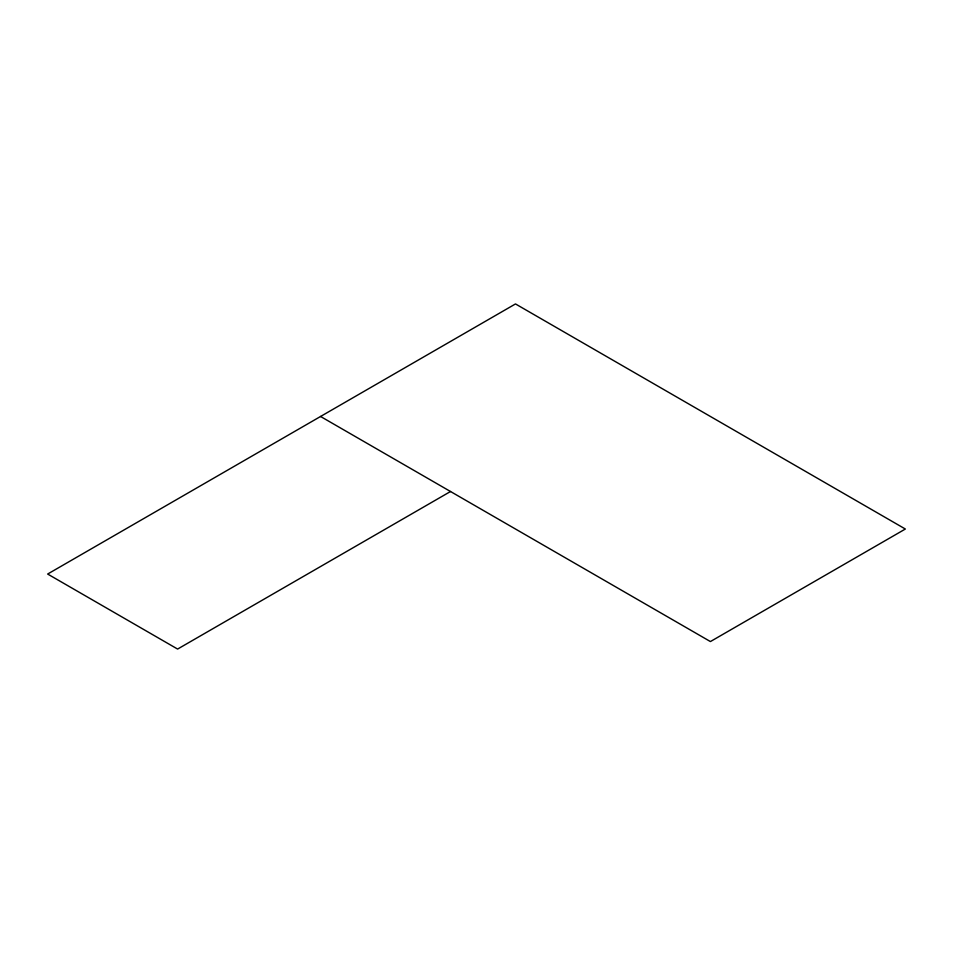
<?xml version="1.0" encoding="UTF-8"?>
<svg xmlns="http://www.w3.org/2000/svg" width="953" height="953" viewBox="0 0 953 953"><rect width="100%" height="100%" fill="white"/><g stroke="black" fill="none" stroke-linecap="round" stroke-linejoin="round"><path stroke-width="1.43" d="M450.507 491.51L177.603 649.064L47.65 574.04L515.49 303.936L905.35 529.022L710.414 641.56L320.553 416.473"/></g></svg>
